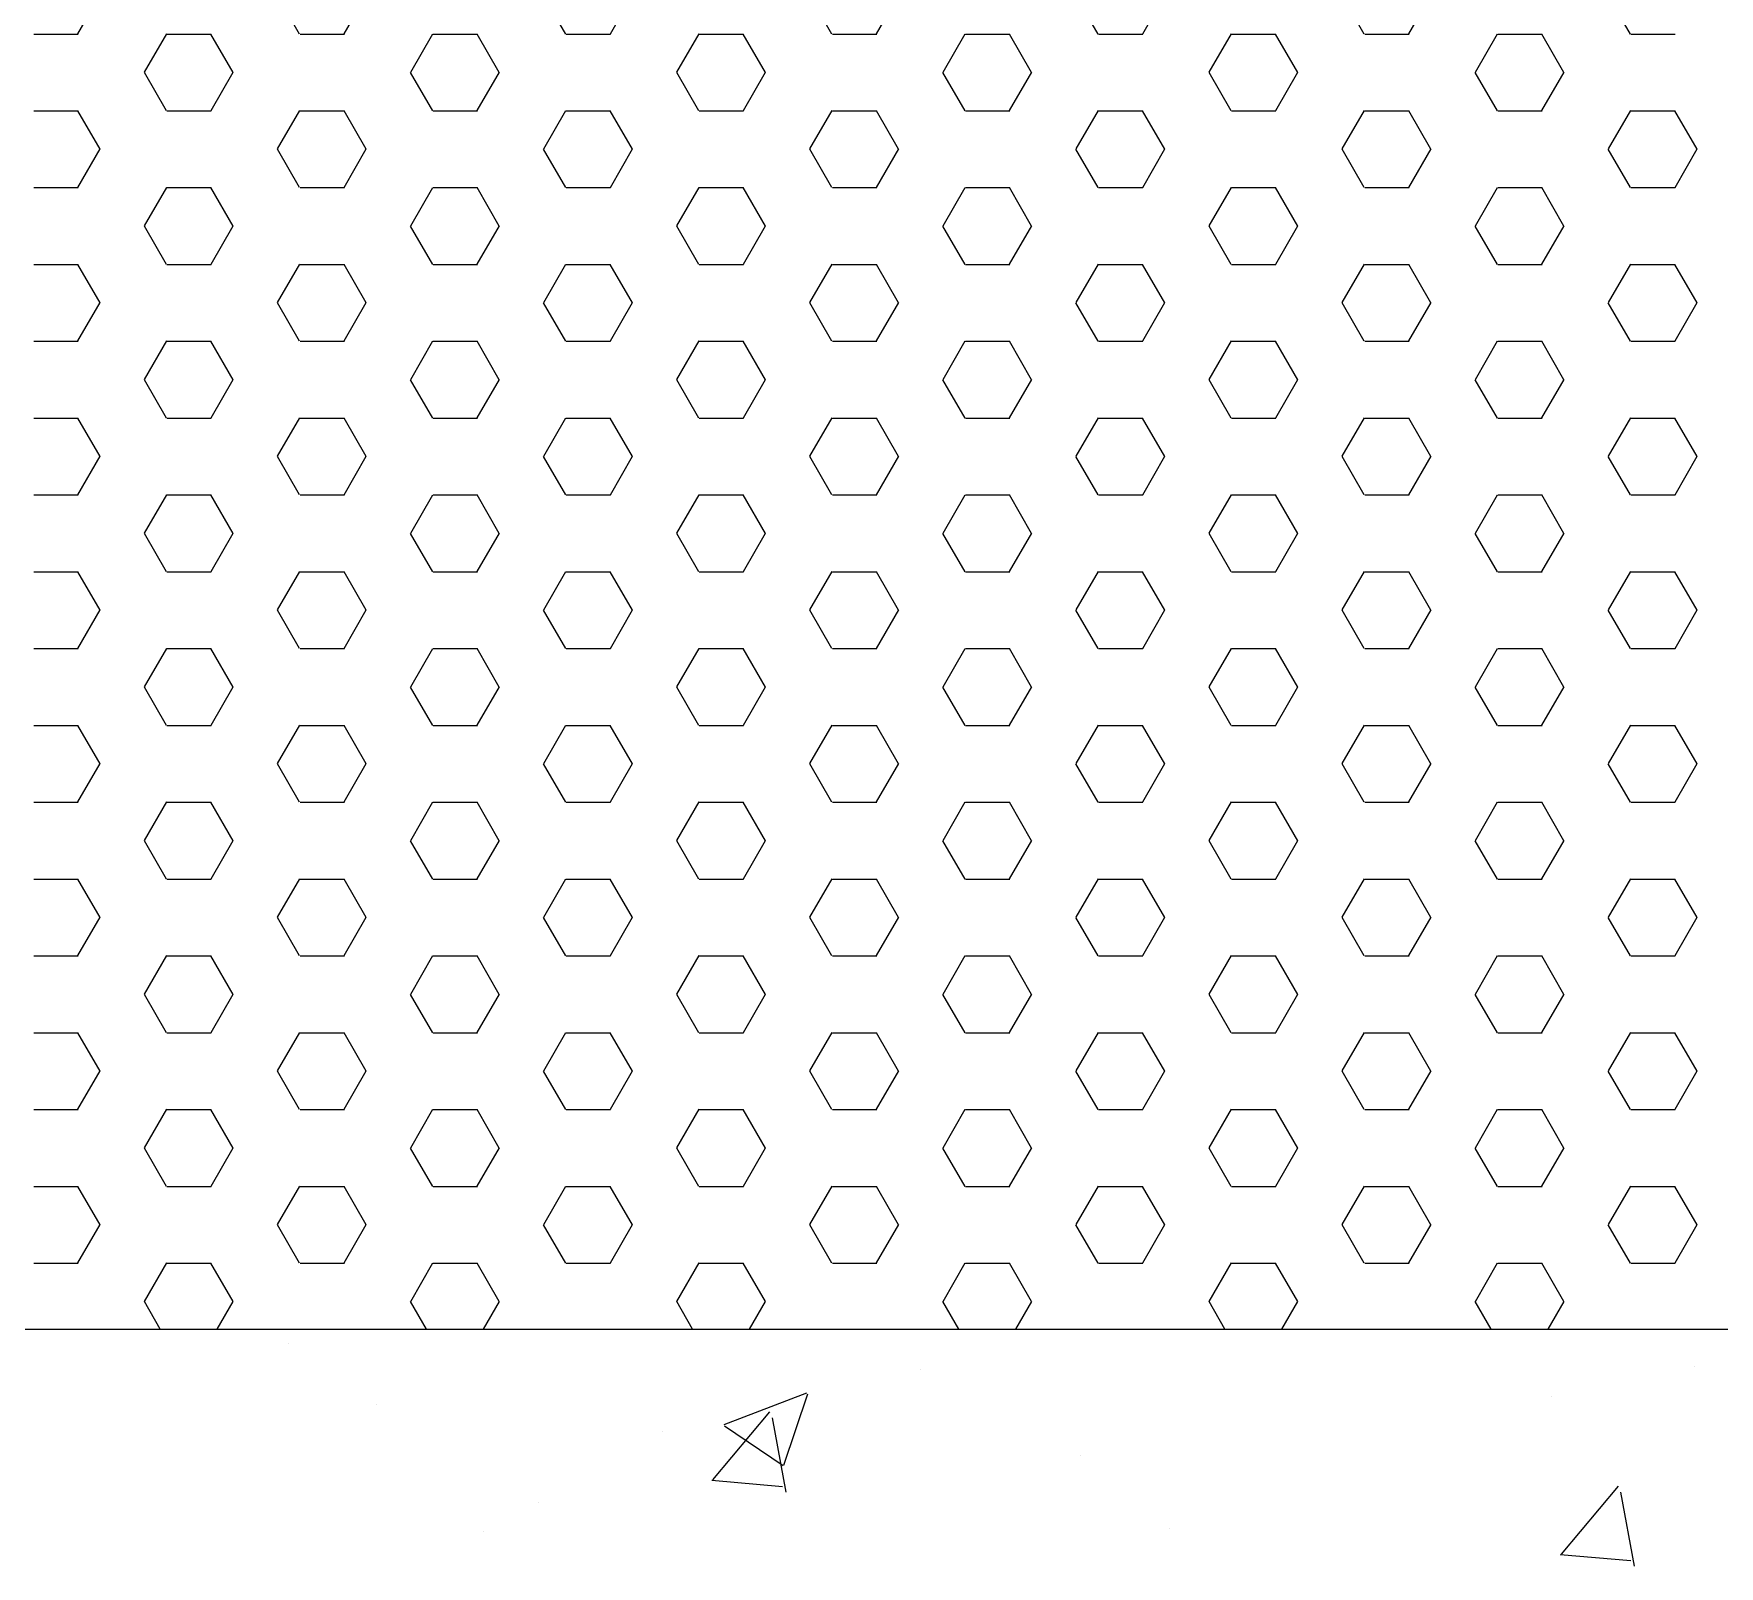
# Model space of a CAD drawing. Header units: metres. Extents: x 75088 to 75192, y -5136 to -5050.
# Drawn here: x 75128.6181 to 75128.98, y -5054.8394 to -5054.5103 of the extents above; entities that cross this region are included whole.
import ezdxf

# ---------------------------------------------------------------- set-up
doc = ezdxf.new("R2010")
doc.units = ezdxf.units.M
doc.header["$MEASUREMENT"] = 0

# ---------------------------------------------------------------- blocks, each defined once
blk = doc.blocks.new('RH')
for p, q in [((33510.48243, -6300.96264), (33510.48719, -6300.95439)), ((33510.53002, -6300.96271), (33510.52526, -6300.95446)), ((33510.53958, -6300.96264), (33510.54434, -6300.95439)), ((33510.58717, -6300.96271), (33510.58241, -6300.95446)), ((33510.59673, -6300.96264), (33510.60149, -6300.95439)), ((33510.64432, -6300.96271), (33510.63956, -6300.95446)), ((33510.65388, -6300.96264), (33510.65864, -6300.95439)), ((33510.70147, -6300.96271), (33510.69671, -6300.95446)), ((33510.71103, -6300.96264), (33510.71579, -6300.95439)), ((33510.75862, -6300.96271), (33510.75386, -6300.95446)), ((33510.76818, -6300.96264), (33510.77294, -6300.95439)), ((33510.81577, -6300.96271), (33510.81101, -6300.95446)), ((33510.47295, -6300.96271), (33510.48247, -6300.96271)), ((33510.49672, -6300.97089), (33510.50148, -6300.96264)), ((33510.50152, -6300.96271), (33510.51105, -6300.96271)), ((33510.51573, -6300.97096), (33510.51097, -6300.96271)), ((33510.5301, -6300.96271), (33510.53962, -6300.96271)), ((33510.55387, -6300.97089), (33510.55863, -6300.96264)), ((33510.55867, -6300.96271), (33510.5682, -6300.96271)), ((33510.57288, -6300.97096), (33510.56812, -6300.96271)), ((33510.58725, -6300.96271), (33510.59677, -6300.96271)), ((33510.61102, -6300.97089), (33510.61578, -6300.96264)), ((33510.61582, -6300.96271), (33510.62535, -6300.96271)), ((33510.63003, -6300.97096), (33510.62527, -6300.96271)), ((33510.6444, -6300.96271), (33510.65392, -6300.96271)), ((33510.66817, -6300.97089), (33510.67293, -6300.96264)), ((33510.67297, -6300.96271), (33510.6825, -6300.96271)), ((33510.68718, -6300.97096), (33510.68242, -6300.96271)), ((33510.70155, -6300.96271), (33510.71107, -6300.96271)), ((33510.72532, -6300.97089), (33510.73008, -6300.96264)), ((33510.73012, -6300.96271), (33510.73965, -6300.96271)), ((33510.74433, -6300.97096), (33510.73957, -6300.96271)), ((33510.7587, -6300.96271), (33510.76822, -6300.96271)), ((33510.78247, -6300.97089), (33510.78723, -6300.96264)), ((33510.78727, -6300.96271), (33510.7968, -6300.96271)), ((33510.80148, -6300.97096), (33510.79672, -6300.96271)), ((33510.81585, -6300.96271), (33510.82537, -6300.96271)), ((33510.50145, -6300.97921), (33510.49668, -6300.97096)), ((33510.51101, -6300.97914), (33510.51577, -6300.97089)), ((33510.5586, -6300.97921), (33510.55383, -6300.97096)), ((33510.56816, -6300.97914), (33510.57292, -6300.97089)), ((33510.61575, -6300.97921), (33510.61098, -6300.97096)), ((33510.62531, -6300.97914), (33510.63007, -6300.97089)), ((33510.6729, -6300.97921), (33510.66813, -6300.97096)), ((33510.68246, -6300.97914), (33510.68722, -6300.97089)), ((33510.73005, -6300.97921), (33510.72528, -6300.97096)), ((33510.73961, -6300.97914), (33510.74437, -6300.97089)), ((33510.7872, -6300.97921), (33510.78243, -6300.97096)), ((33510.79676, -6300.97914), (33510.80152, -6300.97089)), ((33510.47295, -6300.9792), (33510.48247, -6300.9792)), ((33510.48716, -6300.98746), (33510.4824, -6300.97921)), ((33510.50152, -6300.9792), (33510.51105, -6300.9792)), ((33510.52529, -6300.98739), (33510.53006, -6300.97914)), ((33510.5301, -6300.9792), (33510.53962, -6300.9792)), ((33510.54431, -6300.98746), (33510.53955, -6300.97921)), ((33510.55867, -6300.9792), (33510.5682, -6300.9792)), ((33510.58244, -6300.98739), (33510.58721, -6300.97914)), ((33510.58725, -6300.9792), (33510.59677, -6300.9792)), ((33510.60146, -6300.98746), (33510.5967, -6300.97921)), ((33510.61582, -6300.9792), (33510.62535, -6300.9792)), ((33510.63959, -6300.98739), (33510.64436, -6300.97914)), ((33510.6444, -6300.9792), (33510.65392, -6300.9792)), ((33510.65861, -6300.98746), (33510.65385, -6300.97921)), ((33510.67297, -6300.9792), (33510.6825, -6300.9792)), ((33510.69674, -6300.98739), (33510.70151, -6300.97914)), ((33510.70155, -6300.9792), (33510.71107, -6300.9792)), ((33510.71576, -6300.98746), (33510.711, -6300.97921)), ((33510.73012, -6300.9792), (33510.73965, -6300.9792)), ((33510.75389, -6300.98739), (33510.75866, -6300.97914)), ((33510.7587, -6300.9792), (33510.76822, -6300.9792)), ((33510.77291, -6300.98746), (33510.76815, -6300.97921)), ((33510.78727, -6300.9792), (33510.7968, -6300.9792)), ((33510.81104, -6300.98739), (33510.81581, -6300.97914)), ((33510.81585, -6300.9792), (33510.82537, -6300.9792)), ((33510.83006, -6300.98746), (33510.8253, -6300.97921)), ((33510.48243, -6300.99564), (33510.48719, -6300.98739)), ((33510.53002, -6300.9957), (33510.52526, -6300.98746)), ((33510.53958, -6300.99564), (33510.54434, -6300.98739)), ((33510.58717, -6300.9957), (33510.58241, -6300.98746)), ((33510.59673, -6300.99564), (33510.60149, -6300.98739)), ((33510.64432, -6300.9957), (33510.63956, -6300.98746)), ((33510.65388, -6300.99564), (33510.65864, -6300.98739)), ((33510.70147, -6300.9957), (33510.69671, -6300.98746)), ((33510.71103, -6300.99564), (33510.71579, -6300.98739)), ((33510.75862, -6300.9957), (33510.75386, -6300.98746)), ((33510.76818, -6300.99564), (33510.77294, -6300.98739)), ((33510.81577, -6300.9957), (33510.81101, -6300.98746)), ((33510.82533, -6300.99564), (33510.83009, -6300.98739)), ((33510.47295, -6300.9957), (33510.48247, -6300.9957)), ((33510.49672, -6301.00389), (33510.50148, -6300.99564)), ((33510.50152, -6300.9957), (33510.51105, -6300.9957)), ((33510.51573, -6301.00395), (33510.51097, -6300.9957)), ((33510.5301, -6300.9957), (33510.53962, -6300.9957)), ((33510.55387, -6301.00389), (33510.55863, -6300.99564)), ((33510.55867, -6300.9957), (33510.5682, -6300.9957)), ((33510.57288, -6301.00395), (33510.56812, -6300.9957)), ((33510.58725, -6300.9957), (33510.59677, -6300.9957)), ((33510.61102, -6301.00389), (33510.61578, -6300.99564)), ((33510.61582, -6300.9957), (33510.62535, -6300.9957)), ((33510.63003, -6301.00395), (33510.62527, -6300.9957)), ((33510.6444, -6300.9957), (33510.65392, -6300.9957)), ((33510.66817, -6301.00389), (33510.67293, -6300.99564)), ((33510.67297, -6300.9957), (33510.6825, -6300.9957)), ((33510.68718, -6301.00395), (33510.68242, -6300.9957)), ((33510.70155, -6300.9957), (33510.71107, -6300.9957)), ((33510.72532, -6301.00389), (33510.73008, -6300.99564)), ((33510.73012, -6300.9957), (33510.73965, -6300.9957)), ((33510.74433, -6301.00395), (33510.73957, -6300.9957)), ((33510.7587, -6300.9957), (33510.76822, -6300.9957)), ((33510.78247, -6301.00389), (33510.78723, -6300.99564)), ((33510.78727, -6300.9957), (33510.7968, -6300.9957)), ((33510.80148, -6301.00395), (33510.79672, -6300.9957)), ((33510.81585, -6300.9957), (33510.82537, -6300.9957)), ((33510.50145, -6301.0122), (33510.49668, -6301.00395)), ((33510.51101, -6301.01214), (33510.51577, -6301.00389)), ((33510.5586, -6301.0122), (33510.55383, -6301.00395)), ((33510.56816, -6301.01214), (33510.57292, -6301.00389)), ((33510.61575, -6301.0122), (33510.61098, -6301.00395)), ((33510.62531, -6301.01214), (33510.63007, -6301.00389)), ((33510.6729, -6301.0122), (33510.66813, -6301.00395)), ((33510.68246, -6301.01214), (33510.68722, -6301.00389)), ((33510.73005, -6301.0122), (33510.72528, -6301.00395)), ((33510.73961, -6301.01214), (33510.74437, -6301.00389)), ((33510.7872, -6301.0122), (33510.78243, -6301.00395)), ((33510.79676, -6301.01214), (33510.80152, -6301.00389)), ((33510.47295, -6301.0122), (33510.48247, -6301.0122)), ((33510.48716, -6301.02045), (33510.4824, -6301.0122)), ((33510.50152, -6301.0122), (33510.51105, -6301.0122)), ((33510.52529, -6301.02039), (33510.53006, -6301.01214)), ((33510.5301, -6301.0122), (33510.53962, -6301.0122)), ((33510.54431, -6301.02045), (33510.53955, -6301.0122)), ((33510.55867, -6301.0122), (33510.5682, -6301.0122)), ((33510.58244, -6301.02039), (33510.58721, -6301.01214)), ((33510.58725, -6301.0122), (33510.59677, -6301.0122)), ((33510.60146, -6301.02045), (33510.5967, -6301.0122)), ((33510.61582, -6301.0122), (33510.62535, -6301.0122)), ((33510.63959, -6301.02039), (33510.64436, -6301.01214)), ((33510.6444, -6301.0122), (33510.65392, -6301.0122)), ((33510.65861, -6301.02045), (33510.65385, -6301.0122)), ((33510.67297, -6301.0122), (33510.6825, -6301.0122)), ((33510.69674, -6301.02039), (33510.70151, -6301.01214)), ((33510.70155, -6301.0122), (33510.71107, -6301.0122)), ((33510.71576, -6301.02045), (33510.711, -6301.0122)), ((33510.73012, -6301.0122), (33510.73965, -6301.0122)), ((33510.75389, -6301.02039), (33510.75866, -6301.01214)), ((33510.7587, -6301.0122), (33510.76822, -6301.0122)), ((33510.77291, -6301.02045), (33510.76815, -6301.0122)), ((33510.78727, -6301.0122), (33510.7968, -6301.0122)), ((33510.81104, -6301.02039), (33510.81581, -6301.01214)), ((33510.81585, -6301.0122), (33510.82537, -6301.0122)), ((33510.83006, -6301.02045), (33510.8253, -6301.0122)), ((33510.48243, -6301.02863), (33510.48719, -6301.02039)), ((33510.53002, -6301.0287), (33510.52526, -6301.02045)), ((33510.53958, -6301.02863), (33510.54434, -6301.02039)), ((33510.58717, -6301.0287), (33510.58241, -6301.02045)), ((33510.59673, -6301.02863), (33510.60149, -6301.02039)), ((33510.64432, -6301.0287), (33510.63956, -6301.02045)), ((33510.65388, -6301.02863), (33510.65864, -6301.02039)), ((33510.70147, -6301.0287), (33510.69671, -6301.02045)), ((33510.71103, -6301.02863), (33510.71579, -6301.02039)), ((33510.75862, -6301.0287), (33510.75386, -6301.02045)), ((33510.76818, -6301.02863), (33510.77294, -6301.02039)), ((33510.81577, -6301.0287), (33510.81101, -6301.02045)), ((33510.82533, -6301.02863), (33510.83009, -6301.02039)), ((33510.47295, -6301.0287), (33510.48247, -6301.0287)), ((33510.49672, -6301.03688), (33510.50148, -6301.02863)), ((33510.50152, -6301.0287), (33510.51105, -6301.0287)), ((33510.51573, -6301.03695), (33510.51097, -6301.0287)), ((33510.5301, -6301.0287), (33510.53962, -6301.0287)), ((33510.55387, -6301.03688), (33510.55863, -6301.02863)), ((33510.55867, -6301.0287), (33510.5682, -6301.0287)), ((33510.57288, -6301.03695), (33510.56812, -6301.0287)), ((33510.58725, -6301.0287), (33510.59677, -6301.0287)), ((33510.61102, -6301.03688), (33510.61578, -6301.02863)), ((33510.61582, -6301.0287), (33510.62535, -6301.0287)), ((33510.63003, -6301.03695), (33510.62527, -6301.0287)), ((33510.6444, -6301.0287), (33510.65392, -6301.0287)), ((33510.66817, -6301.03688), (33510.67293, -6301.02863)), ((33510.67297, -6301.0287), (33510.6825, -6301.0287)), ((33510.68718, -6301.03695), (33510.68242, -6301.0287)), ((33510.70155, -6301.0287), (33510.71107, -6301.0287)), ((33510.72532, -6301.03688), (33510.73008, -6301.02863)), ((33510.73012, -6301.0287), (33510.73965, -6301.0287)), ((33510.74433, -6301.03695), (33510.73957, -6301.0287)), ((33510.7587, -6301.0287), (33510.76822, -6301.0287)), ((33510.78247, -6301.03688), (33510.78723, -6301.02863)), ((33510.78727, -6301.0287), (33510.7968, -6301.0287)), ((33510.80148, -6301.03695), (33510.79672, -6301.0287)), ((33510.81585, -6301.0287), (33510.82537, -6301.0287)), ((33510.50145, -6301.0452), (33510.49668, -6301.03695)), ((33510.51101, -6301.04513), (33510.51577, -6301.03688)), ((33510.5586, -6301.0452), (33510.55383, -6301.03695)), ((33510.56816, -6301.04513), (33510.57292, -6301.03688)), ((33510.61575, -6301.0452), (33510.61098, -6301.03695)), ((33510.62531, -6301.04513), (33510.63007, -6301.03688)), ((33510.6729, -6301.0452), (33510.66813, -6301.03695)), ((33510.68246, -6301.04513), (33510.68722, -6301.03688)), ((33510.73005, -6301.0452), (33510.72528, -6301.03695)), ((33510.73961, -6301.04513), (33510.74437, -6301.03688)), ((33510.7872, -6301.0452), (33510.78243, -6301.03695)), ((33510.79676, -6301.04513), (33510.80152, -6301.03688)), ((33510.47295, -6301.0452), (33510.48247, -6301.0452)), ((33510.48716, -6301.05345), (33510.4824, -6301.0452)), ((33510.50152, -6301.0452), (33510.51105, -6301.0452)), ((33510.52529, -6301.05338), (33510.53006, -6301.04513)), ((33510.5301, -6301.0452), (33510.53962, -6301.0452)), ((33510.54431, -6301.05345), (33510.53955, -6301.0452)), ((33510.55867, -6301.0452), (33510.5682, -6301.0452)), ((33510.58244, -6301.05338), (33510.58721, -6301.04513)), ((33510.58725, -6301.0452), (33510.59677, -6301.0452)), ((33510.60146, -6301.05345), (33510.5967, -6301.0452)), ((33510.61582, -6301.0452), (33510.62535, -6301.0452)), ((33510.63959, -6301.05338), (33510.64436, -6301.04513)), ((33510.6444, -6301.0452), (33510.65392, -6301.0452)), ((33510.65861, -6301.05345), (33510.65385, -6301.0452)), ((33510.67297, -6301.0452), (33510.6825, -6301.0452)), ((33510.69674, -6301.05338), (33510.70151, -6301.04513)), ((33510.70155, -6301.0452), (33510.71107, -6301.0452)), ((33510.71576, -6301.05345), (33510.711, -6301.0452)), ((33510.73012, -6301.0452), (33510.73965, -6301.0452)), ((33510.75389, -6301.05338), (33510.75866, -6301.04513)), ((33510.7587, -6301.0452), (33510.76822, -6301.0452)), ((33510.77291, -6301.05345), (33510.76815, -6301.0452)), ((33510.78727, -6301.0452), (33510.7968, -6301.0452)), ((33510.81104, -6301.05338), (33510.81581, -6301.04513)), ((33510.81585, -6301.0452), (33510.82537, -6301.0452)), ((33510.83006, -6301.05345), (33510.8253, -6301.0452)), ((33510.48243, -6301.06163), (33510.48719, -6301.05338)), ((33510.53002, -6301.0617), (33510.52526, -6301.05345)), ((33510.53958, -6301.06163), (33510.54434, -6301.05338)), ((33510.58717, -6301.0617), (33510.58241, -6301.05345)), ((33510.59673, -6301.06163), (33510.60149, -6301.05338)), ((33510.64432, -6301.0617), (33510.63956, -6301.05345)), ((33510.65388, -6301.06163), (33510.65864, -6301.05338)), ((33510.70147, -6301.0617), (33510.69671, -6301.05345)), ((33510.71103, -6301.06163), (33510.71579, -6301.05338)), ((33510.75862, -6301.0617), (33510.75386, -6301.05345)), ((33510.76818, -6301.06163), (33510.77294, -6301.05338)), ((33510.81577, -6301.0617), (33510.81101, -6301.05345)), ((33510.82533, -6301.06163), (33510.83009, -6301.05338)), ((33510.47295, -6301.06169), (33510.48247, -6301.06169)), ((33510.49672, -6301.06988), (33510.50148, -6301.06163)), ((33510.50152, -6301.06169), (33510.51105, -6301.06169)), ((33510.51573, -6301.06994), (33510.51097, -6301.0617)), ((33510.5301, -6301.06169), (33510.53962, -6301.06169)), ((33510.55387, -6301.06988), (33510.55863, -6301.06163)), ((33510.55867, -6301.06169), (33510.5682, -6301.06169)), ((33510.57288, -6301.06994), (33510.56812, -6301.0617)), ((33510.58725, -6301.06169), (33510.59677, -6301.06169)), ((33510.61102, -6301.06988), (33510.61578, -6301.06163)), ((33510.61582, -6301.06169), (33510.62535, -6301.06169)), ((33510.63003, -6301.06994), (33510.62527, -6301.0617)), ((33510.6444, -6301.06169), (33510.65392, -6301.06169)), ((33510.66817, -6301.06988), (33510.67293, -6301.06163)), ((33510.67297, -6301.06169), (33510.6825, -6301.06169)), ((33510.68718, -6301.06994), (33510.68242, -6301.0617)), ((33510.70155, -6301.06169), (33510.71107, -6301.06169)), ((33510.72532, -6301.06988), (33510.73008, -6301.06163)), ((33510.73012, -6301.06169), (33510.73965, -6301.06169)), ((33510.74433, -6301.06994), (33510.73957, -6301.0617)), ((33510.7587, -6301.06169), (33510.76822, -6301.06169)), ((33510.78247, -6301.06988), (33510.78723, -6301.06163)), ((33510.78727, -6301.06169), (33510.7968, -6301.06169)), ((33510.80148, -6301.06994), (33510.79672, -6301.0617)), ((33510.81585, -6301.06169), (33510.82537, -6301.06169)), ((33510.50145, -6301.07819), (33510.49668, -6301.06994)), ((33510.51101, -6301.07813), (33510.51577, -6301.06988)), ((33510.5586, -6301.07819), (33510.55383, -6301.06994)), ((33510.56816, -6301.07813), (33510.57292, -6301.06988)), ((33510.61575, -6301.07819), (33510.61098, -6301.06994)), ((33510.62531, -6301.07813), (33510.63007, -6301.06988)), ((33510.6729, -6301.07819), (33510.66813, -6301.06994)), ((33510.68246, -6301.07813), (33510.68722, -6301.06988)), ((33510.73005, -6301.07819), (33510.72528, -6301.06994)), ((33510.73961, -6301.07813), (33510.74437, -6301.06988)), ((33510.7872, -6301.07819), (33510.78243, -6301.06994)), ((33510.79676, -6301.07813), (33510.80152, -6301.06988)), ((33510.47295, -6301.07819), (33510.48247, -6301.07819)), ((33510.48716, -6301.08644), (33510.4824, -6301.07819)), ((33510.50152, -6301.07819), (33510.51105, -6301.07819)), ((33510.52529, -6301.08638), (33510.53006, -6301.07813)), ((33510.5301, -6301.07819), (33510.53962, -6301.07819)), ((33510.54431, -6301.08644), (33510.53955, -6301.07819)), ((33510.55867, -6301.07819), (33510.5682, -6301.07819)), ((33510.58244, -6301.08638), (33510.58721, -6301.07813)), ((33510.58725, -6301.07819), (33510.59677, -6301.07819)), ((33510.60146, -6301.08644), (33510.5967, -6301.07819)), ((33510.61582, -6301.07819), (33510.62535, -6301.07819)), ((33510.63959, -6301.08638), (33510.64436, -6301.07813)), ((33510.6444, -6301.07819), (33510.65392, -6301.07819)), ((33510.65861, -6301.08644), (33510.65385, -6301.07819)), ((33510.67297, -6301.07819), (33510.6825, -6301.07819)), ((33510.69674, -6301.08638), (33510.70151, -6301.07813)), ((33510.70155, -6301.07819), (33510.71107, -6301.07819)), ((33510.71576, -6301.08644), (33510.711, -6301.07819)), ((33510.73012, -6301.07819), (33510.73965, -6301.07819)), ((33510.75389, -6301.08638), (33510.75866, -6301.07813)), ((33510.7587, -6301.07819), (33510.76822, -6301.07819)), ((33510.77291, -6301.08644), (33510.76815, -6301.07819)), ((33510.78727, -6301.07819), (33510.7968, -6301.07819)), ((33510.81104, -6301.08638), (33510.81581, -6301.07813)), ((33510.81585, -6301.07819), (33510.82537, -6301.07819)), ((33510.83006, -6301.08644), (33510.8253, -6301.07819)), ((33510.48243, -6301.09463), (33510.48719, -6301.08638)), ((33510.53002, -6301.09469), (33510.52526, -6301.08644)), ((33510.53958, -6301.09463), (33510.54434, -6301.08638)), ((33510.58717, -6301.09469), (33510.58241, -6301.08644)), ((33510.59673, -6301.09463), (33510.60149, -6301.08638)), ((33510.64432, -6301.09469), (33510.63956, -6301.08644)), ((33510.65388, -6301.09463), (33510.65864, -6301.08638)), ((33510.70147, -6301.09469), (33510.69671, -6301.08644)), ((33510.71103, -6301.09463), (33510.71579, -6301.08638)), ((33510.75862, -6301.09469), (33510.75386, -6301.08644)), ((33510.76818, -6301.09463), (33510.77294, -6301.08638)), ((33510.81577, -6301.09469), (33510.81101, -6301.08644)), ((33510.82533, -6301.09463), (33510.83009, -6301.08638)), ((33510.47295, -6301.09469), (33510.48247, -6301.09469)), ((33510.49672, -6301.10287), (33510.50148, -6301.09463)), ((33510.50152, -6301.09469), (33510.51105, -6301.09469)), ((33510.51573, -6301.10294), (33510.51097, -6301.09469)), ((33510.5301, -6301.09469), (33510.53962, -6301.09469)), ((33510.55387, -6301.10287), (33510.55863, -6301.09463)), ((33510.55867, -6301.09469), (33510.5682, -6301.09469)), ((33510.57288, -6301.10294), (33510.56812, -6301.09469)), ((33510.58725, -6301.09469), (33510.59677, -6301.09469)), ((33510.61102, -6301.10287), (33510.61578, -6301.09463)), ((33510.61582, -6301.09469), (33510.62535, -6301.09469)), ((33510.63003, -6301.10294), (33510.62527, -6301.09469)), ((33510.6444, -6301.09469), (33510.65392, -6301.09469)), ((33510.66817, -6301.10287), (33510.67293, -6301.09463)), ((33510.67297, -6301.09469), (33510.6825, -6301.09469)), ((33510.68718, -6301.10294), (33510.68242, -6301.09469)), ((33510.70155, -6301.09469), (33510.71107, -6301.09469)), ((33510.72532, -6301.10287), (33510.73008, -6301.09463)), ((33510.73012, -6301.09469), (33510.73965, -6301.09469)), ((33510.74433, -6301.10294), (33510.73957, -6301.09469)), ((33510.7587, -6301.09469), (33510.76822, -6301.09469)), ((33510.78247, -6301.10287), (33510.78723, -6301.09463)), ((33510.78727, -6301.09469), (33510.7968, -6301.09469)), ((33510.80148, -6301.10294), (33510.79672, -6301.09469)), ((33510.81585, -6301.09469), (33510.82537, -6301.09469)), ((33510.50145, -6301.11119), (33510.49668, -6301.10294)), ((33510.51101, -6301.11112), (33510.51577, -6301.10287)), ((33510.5586, -6301.11119), (33510.55383, -6301.10294)), ((33510.56816, -6301.11112), (33510.57292, -6301.10287)), ((33510.61575, -6301.11119), (33510.61098, -6301.10294)), ((33510.62531, -6301.11112), (33510.63007, -6301.10287)), ((33510.6729, -6301.11119), (33510.66813, -6301.10294)), ((33510.68246, -6301.11112), (33510.68722, -6301.10287)), ((33510.73005, -6301.11119), (33510.72528, -6301.10294)), ((33510.73961, -6301.11112), (33510.74437, -6301.10287)), ((33510.7872, -6301.11119), (33510.78243, -6301.10294)), ((33510.79676, -6301.11112), (33510.80152, -6301.10287)), ((33510.47295, -6301.11119), (33510.48247, -6301.11119)), ((33510.48716, -6301.11944), (33510.4824, -6301.11119)), ((33510.50152, -6301.11119), (33510.51105, -6301.11119)), ((33510.52529, -6301.11937), (33510.53006, -6301.11112)), ((33510.5301, -6301.11119), (33510.53962, -6301.11119)), ((33510.54431, -6301.11944), (33510.53955, -6301.11119)), ((33510.55867, -6301.11119), (33510.5682, -6301.11119)), ((33510.58244, -6301.11937), (33510.58721, -6301.11112)), ((33510.58725, -6301.11119), (33510.59677, -6301.11119)), ((33510.60146, -6301.11944), (33510.5967, -6301.11119)), ((33510.61582, -6301.11119), (33510.62535, -6301.11119)), ((33510.63959, -6301.11937), (33510.64436, -6301.11112)), ((33510.6444, -6301.11119), (33510.65392, -6301.11119)), ((33510.65861, -6301.11944), (33510.65385, -6301.11119)), ((33510.67297, -6301.11119), (33510.6825, -6301.11119)), ((33510.69674, -6301.11937), (33510.70151, -6301.11112)), ((33510.70155, -6301.11119), (33510.71107, -6301.11119)), ((33510.71576, -6301.11944), (33510.711, -6301.11119)), ((33510.73012, -6301.11119), (33510.73965, -6301.11119)), ((33510.75389, -6301.11937), (33510.75866, -6301.11112)), ((33510.7587, -6301.11119), (33510.76822, -6301.11119)), ((33510.77291, -6301.11944), (33510.76815, -6301.11119)), ((33510.78727, -6301.11119), (33510.7968, -6301.11119)), ((33510.81104, -6301.11937), (33510.81581, -6301.11112)), ((33510.81585, -6301.11119), (33510.82537, -6301.11119)), ((33510.83006, -6301.11944), (33510.8253, -6301.11119)), ((33510.48243, -6301.12762), (33510.48719, -6301.11937)), ((33510.53002, -6301.12769), (33510.52526, -6301.11944)), ((33510.53958, -6301.12762), (33510.54434, -6301.11937)), ((33510.58717, -6301.12769), (33510.58241, -6301.11944)), ((33510.59673, -6301.12762), (33510.60149, -6301.11937)), ((33510.64432, -6301.12769), (33510.63956, -6301.11944)), ((33510.65388, -6301.12762), (33510.65864, -6301.11937)), ((33510.70147, -6301.12769), (33510.69671, -6301.11944)), ((33510.71103, -6301.12762), (33510.71579, -6301.11937)), ((33510.75862, -6301.12769), (33510.75386, -6301.11944)), ((33510.76818, -6301.12762), (33510.77294, -6301.11937)), ((33510.81577, -6301.12769), (33510.81101, -6301.11944)), ((33510.82533, -6301.12762), (33510.83009, -6301.11937)), ((33510.47295, -6301.12768), (33510.48247, -6301.12768)), ((33510.49672, -6301.13587), (33510.50148, -6301.12762)), ((33510.50152, -6301.12768), (33510.51105, -6301.12768)), ((33510.51573, -6301.13594), (33510.51097, -6301.12769)), ((33510.5301, -6301.12768), (33510.53962, -6301.12768)), ((33510.55387, -6301.13587), (33510.55863, -6301.12762)), ((33510.55867, -6301.12768), (33510.5682, -6301.12768)), ((33510.57288, -6301.13594), (33510.56812, -6301.12769)), ((33510.58725, -6301.12768), (33510.59677, -6301.12768)), ((33510.61102, -6301.13587), (33510.61578, -6301.12762)), ((33510.61582, -6301.12768), (33510.62535, -6301.12768)), ((33510.63003, -6301.13594), (33510.62527, -6301.12769)), ((33510.6444, -6301.12768), (33510.65392, -6301.12768)), ((33510.66817, -6301.13587), (33510.67293, -6301.12762)), ((33510.67297, -6301.12768), (33510.6825, -6301.12768)), ((33510.68718, -6301.13594), (33510.68242, -6301.12769)), ((33510.70155, -6301.12768), (33510.71107, -6301.12768)), ((33510.72532, -6301.13587), (33510.73008, -6301.12762)), ((33510.73012, -6301.12768), (33510.73965, -6301.12768)), ((33510.74433, -6301.13594), (33510.73957, -6301.12769)), ((33510.7587, -6301.12768), (33510.76822, -6301.12768)), ((33510.78247, -6301.13587), (33510.78723, -6301.12762)), ((33510.78727, -6301.12768), (33510.7968, -6301.12768)), ((33510.80148, -6301.13594), (33510.79672, -6301.12769)), ((33510.81585, -6301.12768), (33510.82537, -6301.12768)), ((33510.50145, -6301.14418), (33510.49668, -6301.13594)), ((33510.51101, -6301.14412), (33510.51577, -6301.13587)), ((33510.5586, -6301.14418), (33510.55383, -6301.13594)), ((33510.56816, -6301.14412), (33510.57292, -6301.13587)), ((33510.61575, -6301.14418), (33510.61098, -6301.13594)), ((33510.62531, -6301.14412), (33510.63007, -6301.13587)), ((33510.6729, -6301.14418), (33510.66813, -6301.13594)), ((33510.68246, -6301.14412), (33510.68722, -6301.13587)), ((33510.73005, -6301.14418), (33510.72528, -6301.13594)), ((33510.73961, -6301.14412), (33510.74437, -6301.13587)), ((33510.7872, -6301.14418), (33510.78243, -6301.13594)), ((33510.79676, -6301.14412), (33510.80152, -6301.13587)), ((33510.47295, -6301.14418), (33510.48247, -6301.14418)), ((33510.48716, -6301.15243), (33510.4824, -6301.14418)), ((33510.50152, -6301.14418), (33510.51105, -6301.14418)), ((33510.52529, -6301.15237), (33510.53006, -6301.14412)), ((33510.5301, -6301.14418), (33510.53962, -6301.14418)), ((33510.54431, -6301.15243), (33510.53955, -6301.14418)), ((33510.55867, -6301.14418), (33510.5682, -6301.14418)), ((33510.58244, -6301.15237), (33510.58721, -6301.14412)), ((33510.58725, -6301.14418), (33510.59677, -6301.14418)), ((33510.60146, -6301.15243), (33510.5967, -6301.14418)), ((33510.61582, -6301.14418), (33510.62535, -6301.14418)), ((33510.63959, -6301.15237), (33510.64436, -6301.14412)), ((33510.6444, -6301.14418), (33510.65392, -6301.14418)), ((33510.65861, -6301.15243), (33510.65385, -6301.14418)), ((33510.67297, -6301.14418), (33510.6825, -6301.14418)), ((33510.69674, -6301.15237), (33510.70151, -6301.14412)), ((33510.70155, -6301.14418), (33510.71107, -6301.14418)), ((33510.71576, -6301.15243), (33510.711, -6301.14418)), ((33510.73012, -6301.14418), (33510.73965, -6301.14418)), ((33510.75389, -6301.15237), (33510.75866, -6301.14412)), ((33510.7587, -6301.14418), (33510.76822, -6301.14418)), ((33510.77291, -6301.15243), (33510.76815, -6301.14418)), ((33510.78727, -6301.14418), (33510.7968, -6301.14418)), ((33510.81104, -6301.15237), (33510.81581, -6301.14412)), ((33510.81585, -6301.14418), (33510.82537, -6301.14418)), ((33510.83006, -6301.15243), (33510.8253, -6301.14418)), ((33510.48243, -6301.16062), (33510.48719, -6301.15237)), ((33510.53002, -6301.16068), (33510.52526, -6301.15243)), ((33510.53958, -6301.16062), (33510.54434, -6301.15237)), ((33510.58717, -6301.16068), (33510.58241, -6301.15243)), ((33510.59673, -6301.16062), (33510.60149, -6301.15237)), ((33510.64432, -6301.16068), (33510.63956, -6301.15243)), ((33510.65388, -6301.16062), (33510.65864, -6301.15237)), ((33510.70147, -6301.16068), (33510.69671, -6301.15243)), ((33510.71103, -6301.16062), (33510.71579, -6301.15237)), ((33510.75862, -6301.16068), (33510.75386, -6301.15243)), ((33510.76818, -6301.16062), (33510.77294, -6301.15237)), ((33510.81577, -6301.16068), (33510.81101, -6301.15243)), ((33510.82533, -6301.16062), (33510.83009, -6301.15237)), ((33510.47295, -6301.16068), (33510.48247, -6301.16068)), ((33510.49672, -6301.16887), (33510.50148, -6301.16062)), ((33510.50152, -6301.16068), (33510.51105, -6301.16068)), ((33510.51573, -6301.16893), (33510.51097, -6301.16068)), ((33510.5301, -6301.16068), (33510.53962, -6301.16068)), ((33510.55387, -6301.16887), (33510.55863, -6301.16062)), ((33510.55867, -6301.16068), (33510.5682, -6301.16068)), ((33510.57288, -6301.16893), (33510.56812, -6301.16068)), ((33510.58725, -6301.16068), (33510.59677, -6301.16068)), ((33510.61102, -6301.16887), (33510.61578, -6301.16062)), ((33510.61582, -6301.16068), (33510.62535, -6301.16068)), ((33510.63003, -6301.16893), (33510.62527, -6301.16068)), ((33510.6444, -6301.16068), (33510.65392, -6301.16068)), ((33510.66817, -6301.16887), (33510.67293, -6301.16062)), ((33510.67297, -6301.16068), (33510.6825, -6301.16068)), ((33510.68718, -6301.16893), (33510.68242, -6301.16068)), ((33510.70155, -6301.16068), (33510.71107, -6301.16068)), ((33510.72532, -6301.16887), (33510.73008, -6301.16062)), ((33510.73012, -6301.16068), (33510.73965, -6301.16068)), ((33510.74433, -6301.16893), (33510.73957, -6301.16068)), ((33510.7587, -6301.16068), (33510.76822, -6301.16068)), ((33510.78247, -6301.16887), (33510.78723, -6301.16062)), ((33510.78727, -6301.16068), (33510.7968, -6301.16068)), ((33510.80148, -6301.16893), (33510.79672, -6301.16068)), ((33510.81585, -6301.16068), (33510.82537, -6301.16068)), ((33510.50145, -6301.17718), (33510.49668, -6301.16893)), ((33510.51101, -6301.17711), (33510.51577, -6301.16887)), ((33510.5586, -6301.17718), (33510.55383, -6301.16893)), ((33510.56816, -6301.17711), (33510.57292, -6301.16887)), ((33510.61575, -6301.17718), (33510.61098, -6301.16893)), ((33510.62531, -6301.17711), (33510.63007, -6301.16887)), ((33510.6729, -6301.17718), (33510.66813, -6301.16893)), ((33510.68246, -6301.17711), (33510.68722, -6301.16887)), ((33510.73005, -6301.17718), (33510.72528, -6301.16893)), ((33510.73961, -6301.17711), (33510.74437, -6301.16887)), ((33510.7872, -6301.17718), (33510.78243, -6301.16893)), ((33510.79676, -6301.17711), (33510.80152, -6301.16887)), ((33510.47295, -6301.17718), (33510.48247, -6301.17718)), ((33510.48716, -6301.18543), (33510.4824, -6301.17718)), ((33510.50152, -6301.17718), (33510.51105, -6301.17718)), ((33510.52529, -6301.18536), (33510.53006, -6301.17711)), ((33510.5301, -6301.17718), (33510.53962, -6301.17718)), ((33510.54431, -6301.18543), (33510.53955, -6301.17718)), ((33510.55867, -6301.17718), (33510.5682, -6301.17718)), ((33510.58244, -6301.18536), (33510.58721, -6301.17711)), ((33510.58725, -6301.17718), (33510.59677, -6301.17718)), ((33510.60146, -6301.18543), (33510.5967, -6301.17718)), ((33510.61582, -6301.17718), (33510.62535, -6301.17718)), ((33510.63959, -6301.18536), (33510.64436, -6301.17711)), ((33510.6444, -6301.17718), (33510.65392, -6301.17718)), ((33510.65861, -6301.18543), (33510.65385, -6301.17718)), ((33510.67297, -6301.17718), (33510.6825, -6301.17718)), ((33510.69674, -6301.18536), (33510.70151, -6301.17711)), ((33510.70155, -6301.17718), (33510.71107, -6301.17718)), ((33510.71576, -6301.18543), (33510.711, -6301.17718)), ((33510.73012, -6301.17718), (33510.73965, -6301.17718)), ((33510.75389, -6301.18536), (33510.75866, -6301.17711)), ((33510.7587, -6301.17718), (33510.76822, -6301.17718)), ((33510.77291, -6301.18543), (33510.76815, -6301.17718)), ((33510.78727, -6301.17718), (33510.7968, -6301.17718)), ((33510.81104, -6301.18536), (33510.81581, -6301.17711)), ((33510.81585, -6301.17718), (33510.82537, -6301.17718)), ((33510.83006, -6301.18543), (33510.8253, -6301.17718)), ((33510.48243, -6301.19361), (33510.48719, -6301.18536)), ((33510.53002, -6301.19368), (33510.52526, -6301.18543)), ((33510.53958, -6301.19361), (33510.54434, -6301.18536)), ((33510.58717, -6301.19368), (33510.58241, -6301.18543)), ((33510.59673, -6301.19361), (33510.60149, -6301.18536)), ((33510.64432, -6301.19368), (33510.63956, -6301.18543)), ((33510.65388, -6301.19361), (33510.65864, -6301.18536)), ((33510.70147, -6301.19368), (33510.69671, -6301.18543)), ((33510.71103, -6301.19361), (33510.71579, -6301.18536)), ((33510.75862, -6301.19368), (33510.75386, -6301.18543)), ((33510.76818, -6301.19361), (33510.77294, -6301.18536)), ((33510.81577, -6301.19368), (33510.81101, -6301.18543)), ((33510.82533, -6301.19361), (33510.83009, -6301.18536)), ((33510.47295, -6301.19368), (33510.48247, -6301.19368)), ((33510.49672, -6301.20186), (33510.50148, -6301.19361)), ((33510.50152, -6301.19368), (33510.51105, -6301.19368)), ((33510.51573, -6301.20193), (33510.51097, -6301.19368)), ((33510.5301, -6301.19368), (33510.53962, -6301.19368)), ((33510.55387, -6301.20186), (33510.55863, -6301.19361)), ((33510.55867, -6301.19368), (33510.5682, -6301.19368)), ((33510.57288, -6301.20193), (33510.56812, -6301.19368)), ((33510.58725, -6301.19368), (33510.59677, -6301.19368)), ((33510.61102, -6301.20186), (33510.61578, -6301.19361)), ((33510.61582, -6301.19368), (33510.62535, -6301.19368)), ((33510.63003, -6301.20193), (33510.62527, -6301.19368)), ((33510.6444, -6301.19368), (33510.65392, -6301.19368)), ((33510.66817, -6301.20186), (33510.67293, -6301.19361)), ((33510.67297, -6301.19368), (33510.6825, -6301.19368)), ((33510.68718, -6301.20193), (33510.68242, -6301.19368)), ((33510.70155, -6301.19368), (33510.71107, -6301.19368)), ((33510.72532, -6301.20186), (33510.73008, -6301.19361)), ((33510.73012, -6301.19368), (33510.73965, -6301.19368)), ((33510.74433, -6301.20193), (33510.73957, -6301.19368)), ((33510.7587, -6301.19368), (33510.76822, -6301.19368)), ((33510.78247, -6301.20186), (33510.78723, -6301.19361)), ((33510.78727, -6301.19368), (33510.7968, -6301.19368)), ((33510.80148, -6301.20193), (33510.79672, -6301.19368)), ((33510.81585, -6301.19368), (33510.82537, -6301.19368)), ((33510.50145, -6301.21018), (33510.49668, -6301.20193)), ((33510.51101, -6301.21011), (33510.51577, -6301.20186)), ((33510.5586, -6301.21018), (33510.55383, -6301.20193)), ((33510.56816, -6301.21011), (33510.57292, -6301.20186)), ((33510.61575, -6301.21018), (33510.61098, -6301.20193)), ((33510.62531, -6301.21011), (33510.63007, -6301.20186)), ((33510.6729, -6301.21018), (33510.66813, -6301.20193)), ((33510.68246, -6301.21011), (33510.68722, -6301.20186)), ((33510.73005, -6301.21018), (33510.72528, -6301.20193)), ((33510.73961, -6301.21011), (33510.74437, -6301.20186)), ((33510.7872, -6301.21018), (33510.78243, -6301.20193)), ((33510.79676, -6301.21011), (33510.80152, -6301.20186)), ((33510.47295, -6301.21017), (33510.48247, -6301.21017)), ((33510.48716, -6301.21842), (33510.4824, -6301.21018)), ((33510.50152, -6301.21017), (33510.51105, -6301.21017)), ((33510.52529, -6301.21836), (33510.53006, -6301.21011)), ((33510.5301, -6301.21017), (33510.53962, -6301.21017)), ((33510.54431, -6301.21842), (33510.53955, -6301.21018)), ((33510.55867, -6301.21017), (33510.5682, -6301.21017)), ((33510.58244, -6301.21836), (33510.58721, -6301.21011)), ((33510.58725, -6301.21017), (33510.59677, -6301.21017)), ((33510.60146, -6301.21842), (33510.5967, -6301.21018)), ((33510.61582, -6301.21017), (33510.62535, -6301.21017)), ((33510.63959, -6301.21836), (33510.64436, -6301.21011)), ((33510.6444, -6301.21017), (33510.65392, -6301.21017)), ((33510.65861, -6301.21842), (33510.65385, -6301.21018)), ((33510.67297, -6301.21017), (33510.6825, -6301.21017)), ((33510.69674, -6301.21836), (33510.70151, -6301.21011)), ((33510.70155, -6301.21017), (33510.71107, -6301.21017)), ((33510.71576, -6301.21842), (33510.711, -6301.21018)), ((33510.73012, -6301.21017), (33510.73965, -6301.21017)), ((33510.75389, -6301.21836), (33510.75866, -6301.21011)), ((33510.7587, -6301.21017), (33510.76822, -6301.21017)), ((33510.77291, -6301.21842), (33510.76815, -6301.21018)), ((33510.78727, -6301.21017), (33510.7968, -6301.21017)), ((33510.81104, -6301.21836), (33510.81581, -6301.21011)), ((33510.81585, -6301.21017), (33510.82537, -6301.21017)), ((33510.83006, -6301.21842), (33510.8253, -6301.21018)), ((33510.48243, -6301.22661), (33510.48719, -6301.21836)), ((33510.53002, -6301.22667), (33510.52526, -6301.21842)), ((33510.53958, -6301.22661), (33510.54434, -6301.21836)), ((33510.58717, -6301.22667), (33510.58241, -6301.21842)), ((33510.59673, -6301.22661), (33510.60149, -6301.21836)), ((33510.64432, -6301.22667), (33510.63956, -6301.21842)), ((33510.65388, -6301.22661), (33510.65864, -6301.21836)), ((33510.70147, -6301.22667), (33510.69671, -6301.21842)), ((33510.71103, -6301.22661), (33510.71579, -6301.21836)), ((33510.75862, -6301.22667), (33510.75386, -6301.21842)), ((33510.76818, -6301.22661), (33510.77294, -6301.21836)), ((33510.81577, -6301.22667), (33510.81101, -6301.21842)), ((33510.82533, -6301.22661), (33510.83009, -6301.21836)), ((33510.47295, -6301.22667), (33510.48247, -6301.22667)), ((33510.49672, -6301.23486), (33510.50148, -6301.22661)), ((33510.50152, -6301.22667), (33510.51105, -6301.22667)), ((33510.51573, -6301.23492), (33510.51097, -6301.22667)), ((33510.5301, -6301.22667), (33510.53962, -6301.22667)), ((33510.55387, -6301.23486), (33510.55863, -6301.22661)), ((33510.55867, -6301.22667), (33510.5682, -6301.22667)), ((33510.57288, -6301.23492), (33510.56812, -6301.22667)), ((33510.58725, -6301.22667), (33510.59677, -6301.22667)), ((33510.61102, -6301.23486), (33510.61578, -6301.22661)), ((33510.61582, -6301.22667), (33510.62535, -6301.22667)), ((33510.63003, -6301.23492), (33510.62527, -6301.22667)), ((33510.6444, -6301.22667), (33510.65392, -6301.22667)), ((33510.66817, -6301.23486), (33510.67293, -6301.22661)), ((33510.67297, -6301.22667), (33510.6825, -6301.22667)), ((33510.68718, -6301.23492), (33510.68242, -6301.22667)), ((33510.70155, -6301.22667), (33510.71107, -6301.22667)), ((33510.72532, -6301.23486), (33510.73008, -6301.22661)), ((33510.73012, -6301.22667), (33510.73965, -6301.22667)), ((33510.74433, -6301.23492), (33510.73957, -6301.22667)), ((33510.7587, -6301.22667), (33510.76822, -6301.22667)), ((33510.78247, -6301.23486), (33510.78723, -6301.22661)), ((33510.78727, -6301.22667), (33510.7968, -6301.22667)), ((33510.80148, -6301.23492), (33510.79672, -6301.22667)), ((33510.81585, -6301.22667), (33510.82537, -6301.22667)), ((33510.50009, -6301.24083), (33510.49668, -6301.23492)), ((33510.51232, -6301.24083), (33510.51577, -6301.23486)), ((33510.55724, -6301.24083), (33510.55383, -6301.23492)), ((33510.56947, -6301.24083), (33510.57292, -6301.23486)), ((33510.61439, -6301.24083), (33510.61098, -6301.23492)), ((33510.62662, -6301.24083), (33510.63007, -6301.23486)), ((33510.67154, -6301.24083), (33510.66813, -6301.23492)), ((33510.68377, -6301.24083), (33510.68722, -6301.23486)), ((33510.72869, -6301.24083), (33510.72528, -6301.23492)), ((33510.74092, -6301.24083), (33510.74437, -6301.23486)), ((33510.78584, -6301.24083), (33510.78243, -6301.23492)), ((33510.79807, -6301.24083), (33510.80152, -6301.23486)), ((33510.106, -6301.24083), (33511.386, -6301.24083)), ((33510.52765, -6301.24385), (33510.52765, -6301.24385)), ((33510.66324, -6301.24958), (33510.66324, -6301.24958)), ((33510.82961, -6301.24893), (33510.82961, -6301.24893)), ((33510.62115, -6301.26133), (33510.63894, -6301.2545)), ((33510.63397, -6301.27004), (33510.63912, -6301.25469)), ((33510.79883, -6301.25531), (33510.79883, -6301.25531)), ((33510.54656, -6301.25709), (33510.54656, -6301.25709)), ((33510.61874, -6301.27317), (33510.63099, -6301.25858)), ((33510.60802, -6301.26289), (33510.60802, -6301.26289)), ((33510.62123, -6301.26158), (33510.63386, -6301.27011)), ((33510.63447, -6301.27581), (33510.63154, -6301.25989)), ((33510.69769, -6301.26797), (33510.69769, -6301.26797)), ((33510.6185, -6301.27327), (33510.63368, -6301.2746)), ((33510.80093, -6301.28911), (33510.81317, -6301.27452)), ((33510.81666, -6301.29175), (33510.81372, -6301.27583)), ((33510.58121, -6301.27797), (33510.58121, -6301.27797)), ((33510.56939, -6301.28424), (33510.56939, -6301.28424)), ((33510.7168, -6301.2837), (33510.7168, -6301.2837)), ((33510.80068, -6301.28921), (33510.81586, -6301.29053))]:
    blk.add_line(p, q)

msp = doc.modelspace()

# ---------------------------------------------------------------- block references
msp.add_blockref('RH', (41618.14513, 1246.45231))

doc.saveas('drawing.dxf')
